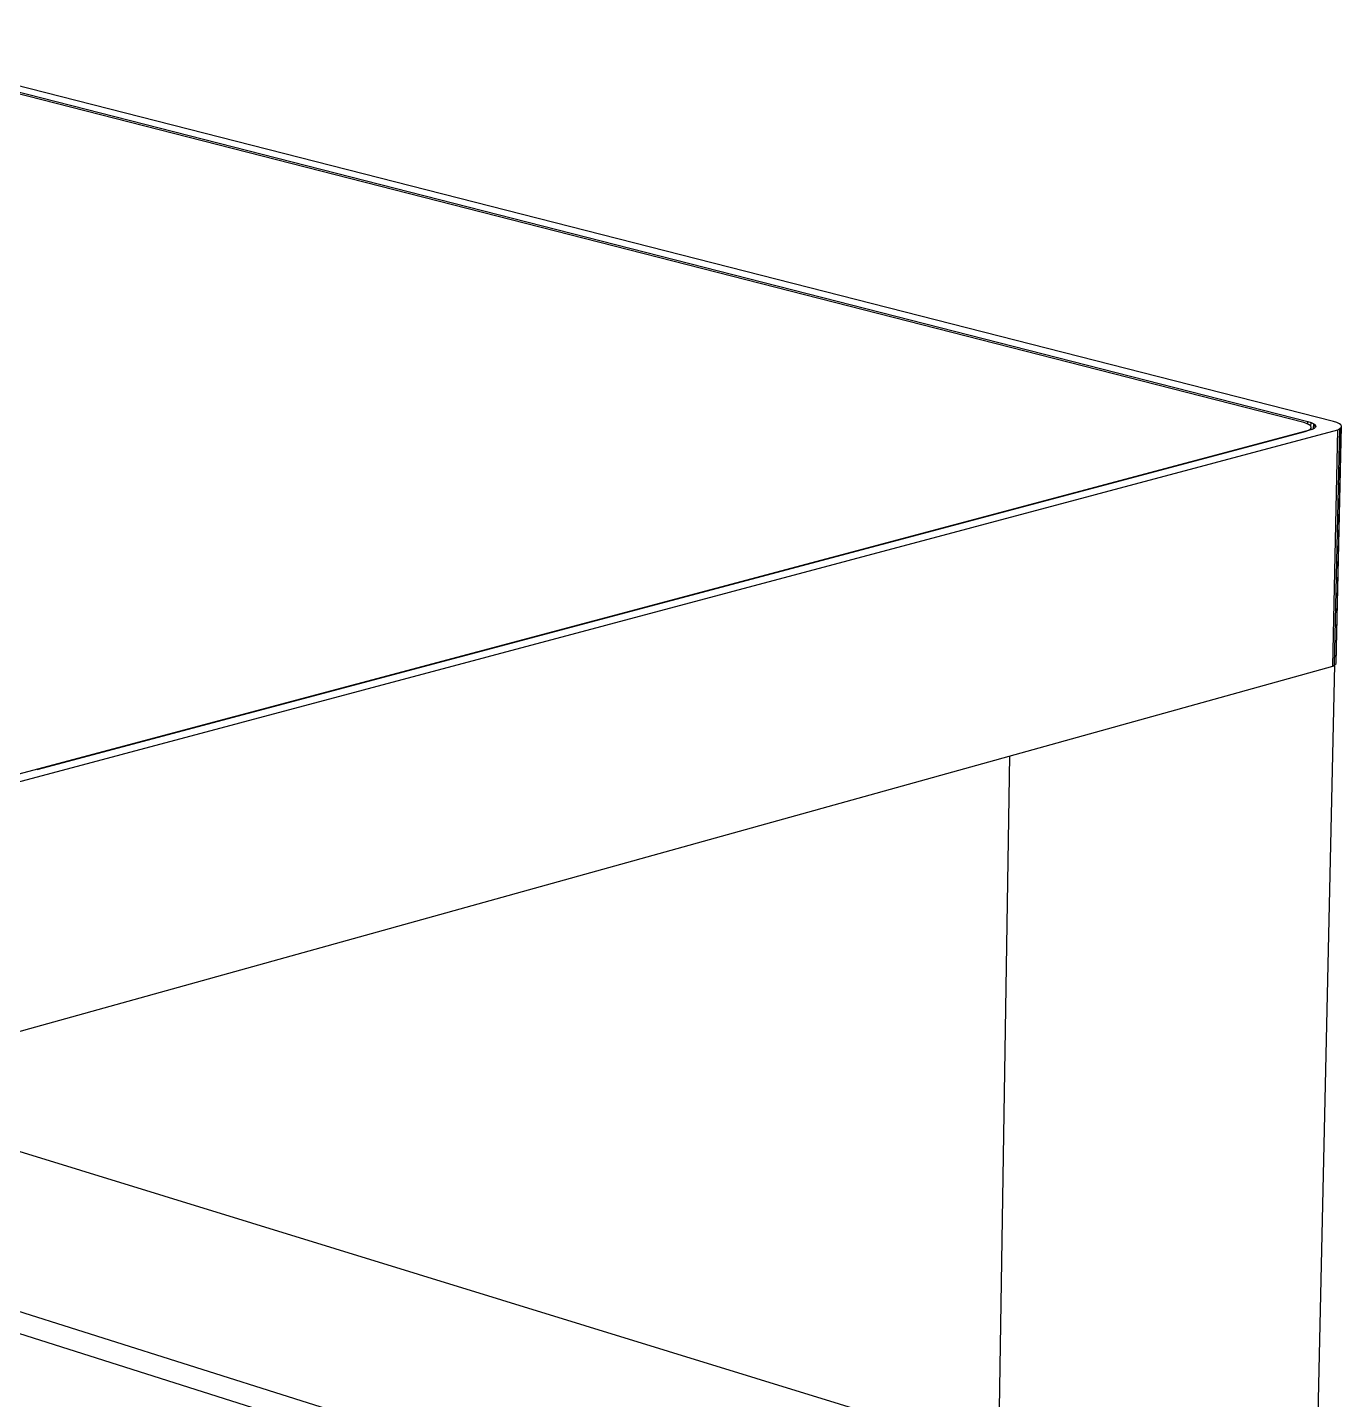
# Model space of a CAD drawing. Header units: millimetres. Extents: x -987 to 2591, y -102 to 2398.
# Drawn here: x 35.9 to 190.6, y 646.6 to 808.2 of the extents above; entities that cross this region are included whole.
import ezdxf

# ---------------------------------------------------------------- set-up
doc = ezdxf.new("R2010")
doc.units = ezdxf.units.MM
doc.header["$MEASUREMENT"] = 0
doc.layers.add('Utwórz2D linie widoczne', color=7, linetype='Continuous', true_color=0x000000)

msp = doc.modelspace()

# ---------------------------------------------------------------- linework, layer by layer
at = {"layer": 'Utwórz2D linie widoczne'}
for p, q in [((189.64, 761.76), (7.99, 808.15)), ((186.16, 761.63), (7.82, 807.24)), ((7.86, 807.47), (186.63, 761.76)), ((-7.27, 708.11), (190.17, 760.8)), ((187.15, 760.82), (-7.16, 709.03)), ((186.48, 761.52), (186.16, 761.63)), ((186.78, 761.39), (186.48, 761.52)), ((186.62, 760.7), (186.88, 760.82)), ((186.63, 761.76), (187.01, 761.64)), ((186.63, 761.46), (186.63, 761.76)), ((186.97, 761.25), (186.78, 761.39)), ((186.88, 760.82), (187, 760.96)), ((186.88, 760.74), (186.88, 760.82)), ((187.04, 761.11), (186.97, 761.25)), ((187, 761.18), (187.01, 761.64)), ((187, 760.96), (187.04, 761.11)), ((187, 760.78), (187, 760.96)), ((187.01, 761.64), (187.32, 761.51)), ((187.03, 760.78), (187.04, 761.11)), ((187.36, 760.95), (187.15, 760.82)), ((187.3, 760.92), (187.32, 761.51)), ((187.32, 761.51), (187.5, 761.37)), ((187.54, 761.08), (187.36, 760.95)), ((187.49, 761.05), (187.5, 761.37)), ((187.5, 761.37), (187.57, 761.23)), ((187.57, 761.23), (187.54, 761.08)), ((189.56, 732.98), (190.17, 760.8)), ((190.03, 761.64), (189.64, 761.76)), ((189.77, 733.13), (190.38, 760.94)), ((189.95, 733.26), (190.56, 761.07)), ((189.98, 733.41), (190.6, 761.21)), ((190.34, 761.5), (190.03, 761.64)), ((190.17, 760.8), (190.38, 760.94)), ((190.53, 761.36), (190.34, 761.5)), ((190.38, 760.94), (190.56, 761.07)), ((190.6, 761.21), (190.53, 761.36)), ((190.56, 761.07), (190.6, 761.21)), ((37.06, 720.81), (186.3, 760.59)), ((186.3, 760.59), (186.62, 760.7)), ((186.62, 760.67), (186.62, 760.7)), ((189.95, 733.26), (189.98, 733.41)), ((-6.94, 678.33), (189.56, 732.98)), ((189.75, 733.11), (187.44, 628.75)), ((189.56, 732.98), (189.77, 733.13)), ((189.77, 733.13), (189.95, 733.26)), ((150.08, 628.99), (151.54, 722.41)), ((150.25, 640.34), (23.51, 679.34)), ((4.49, 666.61), (123.74, 628.98)), ((4.51, 664.05), (119.48, 627.65))]:
    msp.add_line(p, q, dxfattribs=at)

doc.saveas('drawing.dxf')
